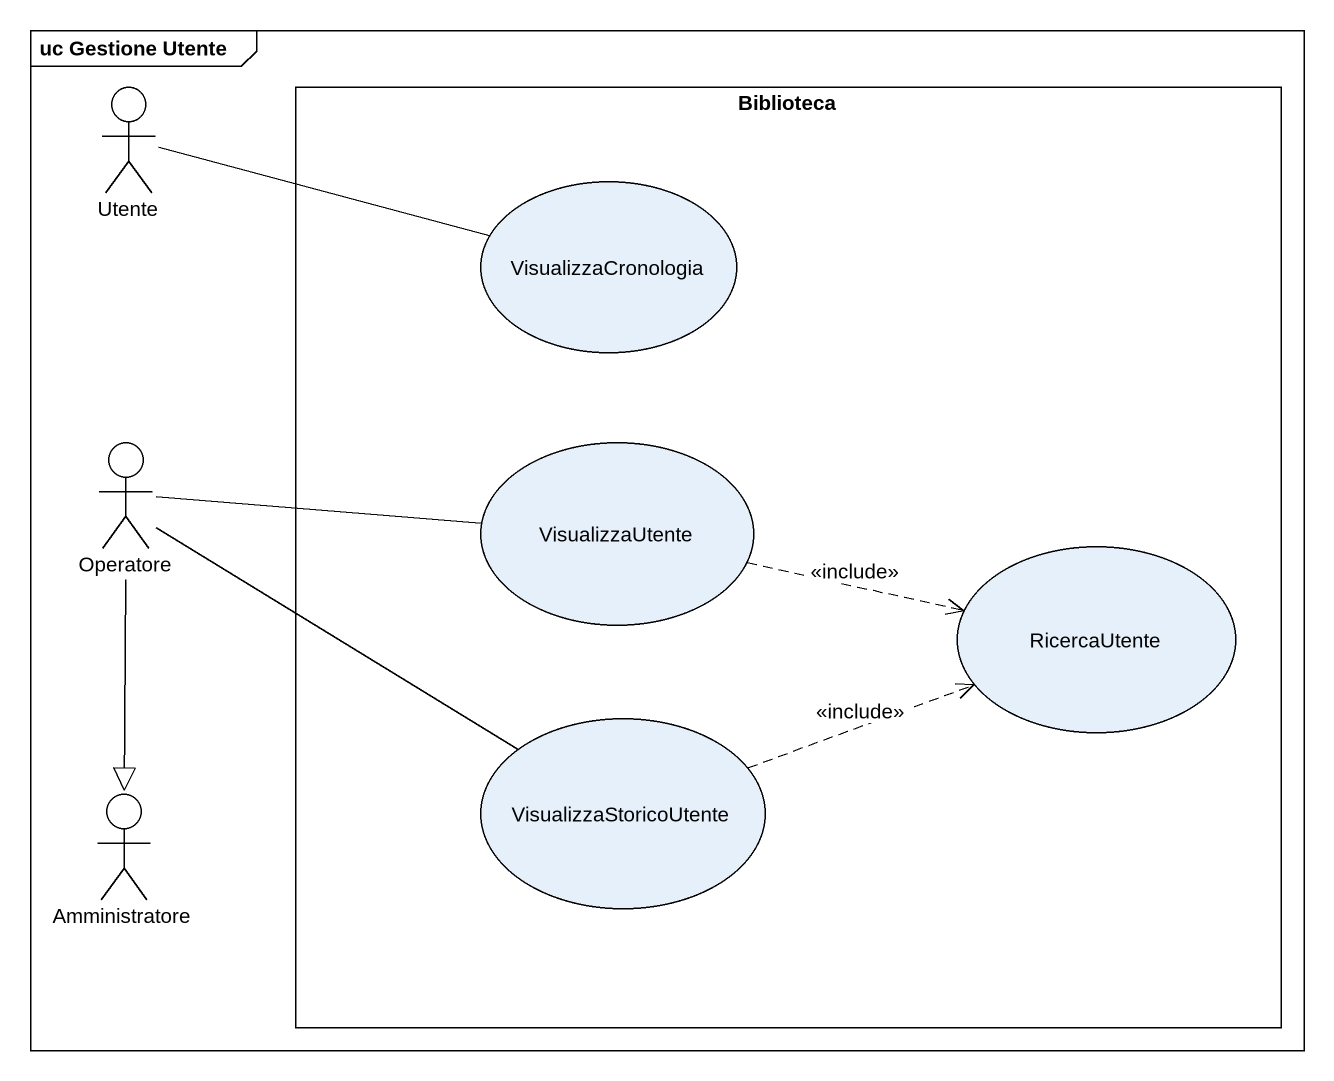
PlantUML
@startuml
mainframe uc Gestione Utente
actor Utente
rectangle Biblioteca {
  usecase VisualizzaCronologia
  usecase VisualizzaUtente
  usecase RicercaUtente
  usecase VisualizzaStoricoUtente
}
actor Operatore
actor Amministratore
Utente -right- VisualizzaCronologia
Operatore -right- VisualizzaUtente
Operatore -right- VisualizzaStoricoUtente
Operatore --|> Amministratore
VisualizzaUtente .right.> RicercaUtente : <<include>>
VisualizzaStoricoUtente .right.> RicercaUtente : <<include>>
@enduml
